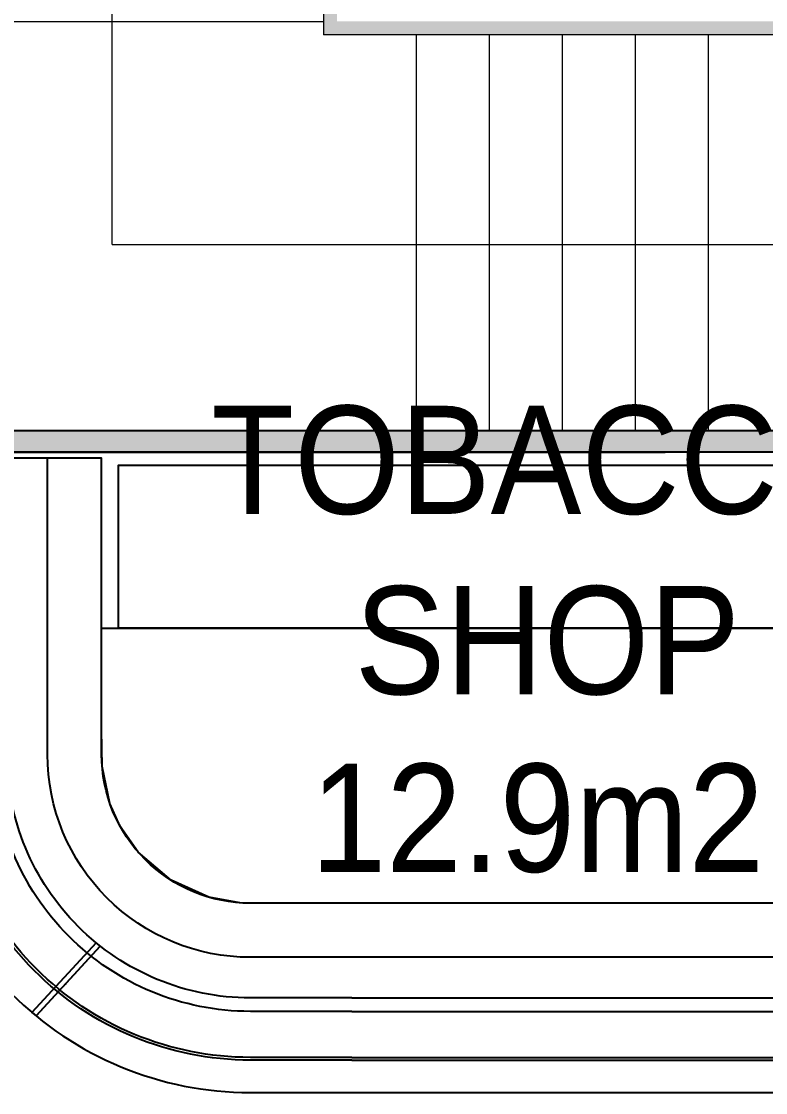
# Model space of a CAD drawing. Header units: millimetres. Extents: x -2729 to 15248, y -12439 to 5292.
# Drawn here: x 5874.7 to 6149.9, y -9042.7 to -8646.8 of the extents above; entities that cross this region are included whole.
import ezdxf

# ---------------------------------------------------------------- set-up
doc = ezdxf.new("R2010")
doc.units = ezdxf.units.MM
doc.layers.add('merdiven_Ном_пера__80', color=7, linetype='Continuous', lineweight=13)
doc.styles.add('Мой Ариал', font='arial.ttf', dxfattribs={"width": 0.9})

msp = doc.modelspace()

# ---------------------------------------------------------------- hatches: boundary and pattern name
h = msp.add_hatch(color=251)
h.paths.add_polyline_path([(5991.418, -8510.578), (5986.418, -8510.578), (5986.418, -8651.736), (6398.823, -8651.736), (6398.823, -8646.736), (5991.418, -8646.736)], flags=17)
h.paths.add_polyline_path([(5991.418, -8471.869), (5830.213, -8471.869), (5830.213, -8510.578), (5838.213, -8510.578), (5838.213, -8476.869), (5986.418, -8476.869), (5986.418, -8510.578), (5991.418, -8510.578)])
h.paths.add_polyline_path([(5838.213, -8510.578), (5830.213, -8510.578), (5830.213, -8806.052), (6112.834, -8806.052), (6398.823, -8806.051), (6398.823, -8798.052), (5838.213, -8798.052)])

# ---------------------------------------------------------------- linework, layer by layer
for p, q in [((5838.213, -8798.052), (6398.823, -8798.052)), ((5910.639, -8871.058), (5910.639, -8810.769)), ((5996.981, -9007.721), (6176.39, -9007.721)), ((5996.981, -9012.721), (6176.39, -9012.721)), ((5996.981, -9029.721), (6176.39, -9029.721)), ((5996.981, -9030.721), (6176.39, -9030.721)), ((5996.981, -9042.721), (6176.39, -9042.721))]:
    msp.add_line(p, q)
at = {"color": 0, "linetype": 'ByBlock'}
for p, q in [((5902.356, -8987.343), (5878.615, -9013.119)), ((5903.916, -8988.593), (5880.169, -9014.378))]:
    msp.add_line(p, q, dxfattribs=at)
for points in [[(6398.823, -8798.052), (6398.823, -8806.052), (5830.213, -8806.052), (5830.213, -8471.869), (5991.418, -8471.869)], [(5830.213, -8551.869), (5830.213, -8806.052), (6112.834, -8806.052)], [(5910.639, -8871.058), (6326.39, -8871.058), (6326.39, -8972.721), (5955.538, -8972.586), (5943.985, -8970.52), (5930.087, -8964.266), (5917.926, -8953.857), (5911.285, -8944.385), (5907.468, -8935.866), (5904.571, -8922.193), (5904.389, -8908.585), (5904.389, -8884.531), (5904.389, -8871.058), (5910.639, -8871.058)]]:
    msp.add_lwpolyline(points)
msp.add_lwpolyline([(6326.39, -8941.058), (6326.39, -8972.721), (5959.389, -8972.721, -0.4142136), (5904.389, -8917.721), (5904.389, -8808.223), (5834.389, -8808.223), (5834.389, -8917.721, 0.4142136), (5959.389, -9042.721), (5996.981, -9042.721)], format="xyb")
for points in [[(5996.981, -9030.721), (5959.389, -9030.721, -0.1989124), (5879.486, -8997.624, -0.1989124), (5846.389, -8917.721), (5846.389, -8808.223)], [(5996.981, -9029.721), (5959.389, -9029.721, -0.1989124), (5880.193, -8996.917, -0.1989124), (5847.389, -8917.721), (5847.389, -8808.223)], [(5996.981, -9012.721), (5959.389, -9012.721, -0.1989124), (5892.214, -8984.896, -0.1989124), (5864.389, -8917.721), (5864.389, -8808.223)], [(5996.981, -9007.721), (5959.389, -9007.721, -0.1989124), (5895.749, -8981.361, -0.1989124), (5869.389, -8917.721), (5869.389, -8808.223)], [(6176.39, -8992.721), (5959.389, -8992.721, -0.1989124), (5906.356, -8970.754, -0.1989124), (5884.389, -8917.721), (5884.389, -8808.223)], [(5891.218, -9002.773, -0.0006111), (5891.011, -9002.606, -0.0006111)], [(5890.593, -9003.553, -0.0007617), (5890.332, -9003.343, -0.0007617)]]:
    msp.add_lwpolyline(points, format="xyb", dxfattribs=at)
msp.add_lwpolyline([(6396.39, -8871.058), (5910.639, -8871.058), (5910.639, -8810.769), (6396.39, -8810.769)], close=True)
msp.add_lwpolyline([(5902.356, -8987.343), (5878.615, -9013.119), (5880.169, -9014.378), (5903.916, -8988.593)], dxfattribs=at)
at = {"layer": 'merdiven_Ном_пера__80', "linetype": 'Continuous'}
for p, q in [((5908.315, -8729.302), (5908.315, -8476.869)), ((5986.418, -8476.869), (5986.418, -8651.736)), ((5986.418, -8476.869), (5986.418, -8651.736)), ((5838.213, -8646.869), (5986.418, -8646.869)), ((6398.823, -8651.736), (5986.418, -8651.736)), ((6317.823, -8651.736), (5986.418, -8651.736)), ((6020.823, -8798.052), (6020.823, -8651.736)), ((6047.823, -8798.052), (6047.823, -8651.736)), ((6074.823, -8798.052), (6074.823, -8651.736)), ((6101.823, -8798.052), (6101.823, -8651.736)), ((6128.823, -8798.052), (6128.823, -8651.736)), ((5908.315, -8729.302), (6398.142, -8729.302))]:
    msp.add_line(p, q, dxfattribs=at)

# ---------------------------------------------------------------- texts
at = {"lineweight": 40, "ltscale": 0.005, "char_height": 40, "attachment_point": 8, "style": 'Мой Ариал'}
for s, insert in [('TOBACCO\\PSHOP', (6069.228, -8896.083)), ('12.9m2', (6065.552, -8961.717))]:
    msp.add_mtext(s, dxfattribs=dict(at, insert=insert))

doc.saveas('drawing.dxf')
